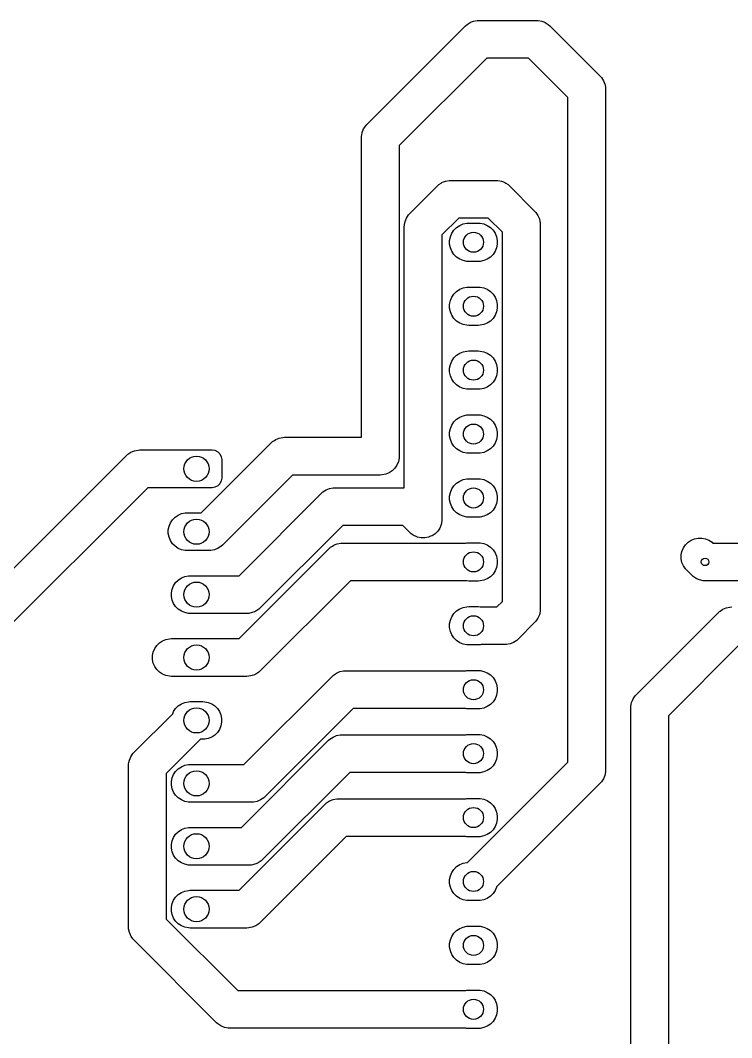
# Model space of a CAD drawing. Header units: inches. Extents: x 2.65 to 7, y -5.19 to -1.64.
# Drawn here: x 3.76 to 4.872, y -3.607 to -2.015 of the extents above; entities that cross this region are included whole.
import ezdxf

# ---------------------------------------------------------------- set-up
doc = ezdxf.new("R2010")
doc.units = ezdxf.units.IN
doc.header["$MEASUREMENT"] = 0
doc.layers.add('B.Cu', color=153, linetype='CONTINUOUS', true_color=0x4d7fc4)

msp = doc.modelspace()

# ---------------------------------------------------------------- linework, layer by layer
at = {"layer": 'B.Cu', "linetype": 'CONTINUOUS'}
for p, q in [((4.4584, -2.0217), (4.46, -2.0206)), ((4.46, -2.0206), (4.4632, -2.0185)), ((4.4632, -2.0185), (4.4654, -2.0175)), ((4.4654, -2.0175), (4.4685, -2.0162)), ((4.4685, -2.0162), (4.4742, -2.0151)), ((4.4742, -2.0151), (4.4771, -2.015)), ((4.4771, -2.015), (4.5668, -2.015)), ((4.5668, -2.015), (4.5697, -2.0151)), ((4.5697, -2.0151), (4.5754, -2.0162)), ((4.5754, -2.0162), (4.5785, -2.0175)), ((4.5785, -2.0175), (4.5807, -2.0185)), ((4.5807, -2.0185), (4.5839, -2.0206)), ((4.5839, -2.0206), (4.5855, -2.0217)), ((4.302, -2.1779), (4.4562, -2.0236)), ((4.4562, -2.0236), (4.4584, -2.0217)), ((4.5855, -2.0217), (4.5877, -2.0236)), ((4.5877, -2.0236), (4.6665, -2.1025)), ((4.4893, -2.074), (4.3524, -2.211)), ((4.5546, -2.074), (4.4893, -2.074)), ((4.6161, -2.1356), (4.5546, -2.074)), ((4.6665, -2.1025), (4.6685, -2.1046)), ((4.6685, -2.1046), (4.6717, -2.1094)), ((4.6717, -2.1094), (4.6717, -2.1094)), ((4.6717, -2.1094), (4.6739, -2.1148)), ((4.6739, -2.1148), (4.6742, -2.116)), ((4.6742, -2.116), (4.6751, -2.1205)), ((4.6751, -2.1205), (4.6752, -2.1234)), ((4.6752, -2.1234), (4.6752, -3.1878)), ((4.6161, -3.1755), (4.6161, -2.1356)), ((4.2968, -2.1848), (4.3, -2.18)), ((4.3, -2.18), (4.302, -2.1779)), ((4.2933, -2.1988), (4.2934, -2.1959)), ((4.2934, -2.1959), (4.2937, -2.1947)), ((4.2937, -2.1947), (4.2946, -2.1902)), ((4.2946, -2.1902), (4.2968, -2.1848)), ((4.2968, -2.1848), (4.2968, -2.1848)), ((4.2933, -2.6673), (4.2933, -2.1988)), ((4.3524, -2.211), (4.3524, -2.6969)), ((4.3689, -2.3173), (4.4123, -2.2739)), ((4.4123, -2.2739), (4.4145, -2.272)), ((4.4145, -2.272), (4.4181, -2.2695)), ((4.4181, -2.2695), (4.4193, -2.2688)), ((4.4193, -2.2688), (4.4215, -2.2678)), ((4.4215, -2.2678), (4.4246, -2.2665)), ((4.4246, -2.2665), (4.4303, -2.2654)), ((4.4303, -2.2654), (4.4332, -2.2653)), ((4.4332, -2.2653), (4.5038, -2.2653)), ((4.5038, -2.2653), (4.5067, -2.2654)), ((4.5067, -2.2654), (4.5124, -2.2665)), ((4.5124, -2.2665), (4.5155, -2.2678)), ((4.5155, -2.2678), (4.5177, -2.2688)), ((4.5177, -2.2688), (4.5189, -2.2695)), ((4.5189, -2.2695), (4.5226, -2.272)), ((4.5226, -2.272), (4.5247, -2.2739)), ((4.5247, -2.2739), (4.5642, -2.3134)), ((4.3637, -2.3243), (4.3669, -2.3195)), ((4.3669, -2.3195), (4.3689, -2.3173)), ((4.5642, -2.3134), (4.5661, -2.3156)), ((4.5661, -2.3156), (4.5693, -2.3204)), ((4.5693, -2.3204), (4.5693, -2.3204)), ((4.5693, -2.3204), (4.5716, -2.3257)), ((4.3602, -2.3382), (4.3604, -2.3353)), ((4.3602, -2.7461), (4.3602, -2.3382)), ((4.3604, -2.3353), (4.3606, -2.3343)), ((4.3606, -2.3343), (4.3615, -2.3297)), ((4.3615, -2.3297), (4.3637, -2.3243)), ((4.3637, -2.3243), (4.3637, -2.3243)), ((4.4454, -2.3243), (4.4193, -2.3505)), ((4.4379, -2.3432), (4.4421, -2.339)), ((4.4421, -2.339), (4.447, -2.3357)), ((4.4916, -2.3243), (4.4454, -2.3243)), ((4.447, -2.3357), (4.4524, -2.3335)), ((4.4524, -2.3335), (4.4582, -2.3323)), ((4.4582, -2.3323), (4.4611, -2.3322)), ((4.4611, -2.3322), (4.4759, -2.3322)), ((4.4759, -2.3322), (4.4788, -2.3323)), ((4.4788, -2.3323), (4.4846, -2.3335)), ((4.4846, -2.3335), (4.49, -2.3357)), ((4.49, -2.3357), (4.4949, -2.339)), ((4.5138, -2.3465), (4.4916, -2.3243)), ((4.4949, -2.339), (4.4991, -2.3432)), ((4.5716, -2.3257), (4.5723, -2.3297)), ((4.5723, -2.3297), (4.5727, -2.3314)), ((4.5727, -2.3314), (4.5728, -2.3343)), ((4.5728, -2.3343), (4.5728, -2.9362)), ((4.4193, -2.3505), (4.4193, -2.7953)), ((4.4312, -2.3593), (4.4324, -2.3535)), ((4.4324, -2.3535), (4.4346, -2.3481)), ((4.4346, -2.3481), (4.4379, -2.3432)), ((4.4991, -2.3432), (4.5024, -2.3481)), ((4.5024, -2.3481), (4.5046, -2.3535)), ((4.5046, -2.3535), (4.5058, -2.3593)), ((4.5138, -2.924), (4.5138, -2.3465)), ((4.4312, -2.3651), (4.4312, -2.3593)), ((4.4324, -2.3709), (4.4312, -2.3651)), ((4.4346, -2.3763), (4.4324, -2.3709)), ((4.5046, -2.3709), (4.5024, -2.3763)), ((4.5058, -2.3651), (4.5046, -2.3709)), ((4.5058, -2.3593), (4.5058, -2.3651)), ((4.4379, -2.3812), (4.4346, -2.3763)), ((4.4421, -2.3854), (4.4379, -2.3812)), ((4.447, -2.3887), (4.4421, -2.3854)), ((4.4949, -2.3854), (4.49, -2.3887)), ((4.4991, -2.3812), (4.4949, -2.3854)), ((4.5024, -2.3763), (4.4991, -2.3812)), ((4.4524, -2.3909), (4.447, -2.3887)), ((4.4582, -2.3921), (4.4524, -2.3909)), ((4.4611, -2.3922), (4.4582, -2.3921)), ((4.4759, -2.3922), (4.4611, -2.3922)), ((4.4788, -2.3921), (4.4759, -2.3922)), ((4.4846, -2.3909), (4.4788, -2.3921)), ((4.49, -2.3887), (4.4846, -2.3909)), ((4.447, -2.4357), (4.4524, -2.4335)), ((4.4524, -2.4335), (4.4582, -2.4323)), ((4.4582, -2.4323), (4.4611, -2.4322)), ((4.4611, -2.4322), (4.4759, -2.4322)), ((4.4759, -2.4322), (4.4788, -2.4323)), ((4.4788, -2.4323), (4.4846, -2.4335)), ((4.4846, -2.4335), (4.49, -2.4357)), ((4.4324, -2.4535), (4.4346, -2.4481)), ((4.4346, -2.4481), (4.4379, -2.4432)), ((4.4379, -2.4432), (4.4421, -2.439)), ((4.4421, -2.439), (4.447, -2.4357)), ((4.49, -2.4357), (4.4949, -2.439)), ((4.4949, -2.439), (4.4991, -2.4432)), ((4.4991, -2.4432), (4.5024, -2.4481)), ((4.5024, -2.4481), (4.5046, -2.4535)), ((4.4312, -2.4593), (4.4324, -2.4535)), ((4.4312, -2.4651), (4.4312, -2.4593)), ((4.4324, -2.4709), (4.4312, -2.4651)), ((4.5046, -2.4535), (4.5058, -2.4593)), ((4.5058, -2.4651), (4.5046, -2.4709)), ((4.5058, -2.4593), (4.5058, -2.4651)), ((4.4346, -2.4763), (4.4324, -2.4709)), ((4.4379, -2.4812), (4.4346, -2.4763)), ((4.4421, -2.4854), (4.4379, -2.4812)), ((4.4991, -2.4812), (4.4949, -2.4854)), ((4.5024, -2.4763), (4.4991, -2.4812)), ((4.5046, -2.4709), (4.5024, -2.4763)), ((4.447, -2.4887), (4.4421, -2.4854)), ((4.4524, -2.4909), (4.447, -2.4887)), ((4.4582, -2.4921), (4.4524, -2.4909)), ((4.4611, -2.4922), (4.4582, -2.4921)), ((4.4759, -2.4922), (4.4611, -2.4922)), ((4.4788, -2.4921), (4.4759, -2.4922)), ((4.4846, -2.4909), (4.4788, -2.4921)), ((4.49, -2.4887), (4.4846, -2.4909)), ((4.4949, -2.4854), (4.49, -2.4887)), ((4.4346, -2.5481), (4.4379, -2.5432)), ((4.4379, -2.5432), (4.4421, -2.539)), ((4.4421, -2.539), (4.447, -2.5357)), ((4.447, -2.5357), (4.4524, -2.5335)), ((4.4524, -2.5335), (4.4582, -2.5323)), ((4.4582, -2.5323), (4.4611, -2.5322)), ((4.4611, -2.5322), (4.4759, -2.5322)), ((4.4759, -2.5322), (4.4788, -2.5323)), ((4.4788, -2.5323), (4.4846, -2.5335)), ((4.4846, -2.5335), (4.49, -2.5357)), ((4.49, -2.5357), (4.4949, -2.539)), ((4.4949, -2.539), (4.4991, -2.5432)), ((4.4991, -2.5432), (4.5024, -2.5481)), ((4.4312, -2.5593), (4.4324, -2.5535)), ((4.4312, -2.5651), (4.4312, -2.5593)), ((4.4324, -2.5535), (4.4346, -2.5481)), ((4.5024, -2.5481), (4.5046, -2.5535)), ((4.5046, -2.5535), (4.5058, -2.5593)), ((4.5058, -2.5593), (4.5058, -2.5651)), ((4.4324, -2.5709), (4.4312, -2.5651)), ((4.4346, -2.5763), (4.4324, -2.5709)), ((4.4379, -2.5812), (4.4346, -2.5763)), ((4.5024, -2.5763), (4.4991, -2.5812)), ((4.5046, -2.5709), (4.5024, -2.5763)), ((4.5058, -2.5651), (4.5046, -2.5709)), ((4.4421, -2.5854), (4.4379, -2.5812)), ((4.447, -2.5887), (4.4421, -2.5854)), ((4.4524, -2.5909), (4.447, -2.5887)), ((4.4582, -2.5921), (4.4524, -2.5909)), ((4.4611, -2.5922), (4.4582, -2.5921)), ((4.4759, -2.5922), (4.4611, -2.5922)), ((4.4788, -2.5921), (4.4759, -2.5922)), ((4.4846, -2.5909), (4.4788, -2.5921)), ((4.49, -2.5887), (4.4846, -2.5909)), ((4.4949, -2.5854), (4.49, -2.5887)), ((4.4991, -2.5812), (4.4949, -2.5854)), ((4.4379, -2.6432), (4.4421, -2.639)), ((4.4421, -2.639), (4.447, -2.6357)), ((4.447, -2.6357), (4.4524, -2.6335)), ((4.4524, -2.6335), (4.4582, -2.6323)), ((4.4582, -2.6323), (4.4611, -2.6322)), ((4.4611, -2.6322), (4.4759, -2.6322)), ((4.4759, -2.6322), (4.4788, -2.6323)), ((4.4788, -2.6323), (4.4846, -2.6335)), ((4.4846, -2.6335), (4.49, -2.6357)), ((4.49, -2.6357), (4.4949, -2.639)), ((4.4949, -2.639), (4.4991, -2.6432)), ((4.4312, -2.6593), (4.4324, -2.6535)), ((4.4324, -2.6535), (4.4346, -2.6481)), ((4.4346, -2.6481), (4.4379, -2.6432)), ((4.4991, -2.6432), (4.5024, -2.6481)), ((4.5024, -2.6481), (4.5046, -2.6535)), ((4.5046, -2.6535), (4.5058, -2.6593)), ((4.1545, -2.674), (4.1572, -2.6722)), ((4.1572, -2.6722), (4.1593, -2.6708)), ((4.1593, -2.6708), (4.162, -2.6697)), ((4.162, -2.6697), (4.1647, -2.6686)), ((4.1647, -2.6686), (4.1703, -2.6675)), ((4.1703, -2.6675), (4.1732, -2.6673)), ((4.1732, -2.6673), (4.2933, -2.6673)), ((4.4312, -2.6651), (4.4312, -2.6593)), ((4.4324, -2.6709), (4.4312, -2.6651)), ((4.4346, -2.6763), (4.4324, -2.6709)), ((4.5046, -2.6709), (4.5024, -2.6763)), ((4.5058, -2.6651), (4.5046, -2.6709)), ((4.5058, -2.6593), (4.5058, -2.6651)), ((3.9329, -2.6905), (3.9351, -2.6896)), ((3.9351, -2.6896), (3.9383, -2.6883)), ((3.9383, -2.6883), (3.944, -2.6872)), ((3.944, -2.6872), (3.9469, -2.687)), ((3.9469, -2.687), (4.0354, -2.687)), ((4.0354, -2.687), (4.06, -2.687)), ((4.0429, -2.7854), (4.1523, -2.676)), ((4.06, -2.687), (4.0643, -2.6876)), ((4.0643, -2.6876), (4.0686, -2.6898)), ((4.1523, -2.676), (4.1545, -2.674)), ((4.4379, -2.6812), (4.4346, -2.6763)), ((4.4421, -2.6854), (4.4379, -2.6812)), ((4.447, -2.6887), (4.4421, -2.6854)), ((4.4524, -2.6909), (4.447, -2.6887)), ((4.49, -2.6887), (4.4846, -2.6909)), ((4.4949, -2.6854), (4.49, -2.6887)), ((4.4991, -2.6812), (4.4949, -2.6854)), ((4.5024, -2.6763), (4.4991, -2.6812)), ((3.4425, -3.1791), (3.926, -2.6957)), ((3.926, -2.6957), (3.9281, -2.6937)), ((3.9281, -2.6937), (3.931, -2.6918)), ((3.931, -2.6918), (3.9329, -2.6905)), ((4.0686, -2.6898), (4.0721, -2.6932)), ((4.0721, -2.6932), (4.0742, -2.6976)), ((4.0742, -2.6976), (4.0748, -2.7018)), ((4.0748, -2.7018), (4.0748, -2.7313)), ((4.3511, -2.7054), (4.3489, -2.7108)), ((4.3522, -2.6997), (4.3511, -2.7054)), ((4.3524, -2.6969), (4.3522, -2.6997)), ((4.4582, -2.6921), (4.4524, -2.6909)), ((4.4611, -2.6922), (4.4582, -2.6921)), ((4.4759, -2.6922), (4.4611, -2.6922)), ((4.4788, -2.6921), (4.4759, -2.6922)), ((4.4846, -2.6909), (4.4788, -2.6921)), ((4.3416, -2.7197), (4.3368, -2.7229)), ((4.3457, -2.7156), (4.3416, -2.7197)), ((4.3489, -2.7108), (4.3457, -2.7156)), ((4.0742, -2.7355), (4.0721, -2.7399)), ((4.0748, -2.7313), (4.0742, -2.7355)), ((4.1855, -2.7264), (4.076, -2.8358)), ((4.3228, -2.7264), (4.1855, -2.7264)), ((4.3257, -2.7262), (4.3228, -2.7264)), ((4.3314, -2.7251), (4.3257, -2.7262)), ((4.3368, -2.7229), (4.3314, -2.7251)), ((4.4421, -2.739), (4.447, -2.7357)), ((4.447, -2.7357), (4.4524, -2.7335)), ((4.4524, -2.7335), (4.4582, -2.7323)), ((4.4582, -2.7323), (4.4611, -2.7322)), ((4.4611, -2.7322), (4.4759, -2.7322)), ((4.4759, -2.7322), (4.4788, -2.7323)), ((4.4788, -2.7323), (4.4846, -2.7335)), ((4.4846, -2.7335), (4.49, -2.7357)), ((4.49, -2.7357), (4.4949, -2.739)), ((3.9591, -2.7461), (3.4946, -3.2105)), ((4.0108, -2.7461), (3.9591, -2.7461)), ((4.06, -2.7461), (4.0108, -2.7461)), ((4.0643, -2.7454), (4.06, -2.7461)), ((4.0686, -2.7433), (4.0643, -2.7454)), ((4.0721, -2.7399), (4.0686, -2.7433)), ((4.2311, -2.7547), (4.2332, -2.7528)), ((4.2332, -2.7528), (4.2356, -2.7512)), ((4.2356, -2.7512), (4.238, -2.7495)), ((4.238, -2.7495), (4.2434, -2.7473)), ((4.2434, -2.7473), (4.2491, -2.7462)), ((4.2491, -2.7462), (4.252, -2.7461)), ((4.252, -2.7461), (4.3602, -2.7461)), ((4.4324, -2.7535), (4.4346, -2.7481)), ((4.4346, -2.7481), (4.4379, -2.7432)), ((4.4379, -2.7432), (4.4421, -2.739)), ((4.4949, -2.739), (4.4991, -2.7432)), ((4.4991, -2.7432), (4.5024, -2.7481)), ((4.5024, -2.7481), (4.5046, -2.7535)), ((4.1019, -2.8839), (4.2311, -2.7547)), ((4.4312, -2.7593), (4.4324, -2.7535)), ((4.4312, -2.7651), (4.4312, -2.7593)), ((4.4324, -2.7709), (4.4312, -2.7651)), ((4.5046, -2.7535), (4.5058, -2.7593)), ((4.5058, -2.7651), (4.5046, -2.7709)), ((4.5058, -2.7593), (4.5058, -2.7651)), ((4.4346, -2.7763), (4.4324, -2.7709)), ((4.4379, -2.7812), (4.4346, -2.7763)), ((4.4421, -2.7854), (4.4379, -2.7812)), ((4.4991, -2.7812), (4.4949, -2.7854)), ((4.5024, -2.7763), (4.4991, -2.7812)), ((4.5046, -2.7709), (4.5024, -2.7763)), ((3.9925, -2.8064), (3.9947, -2.801)), ((3.9947, -2.801), (3.9979, -2.7962)), ((3.9979, -2.7962), (4.002, -2.7921)), ((4.002, -2.7921), (4.0068, -2.7889)), ((4.0068, -2.7889), (4.0121, -2.7867)), ((4.0121, -2.7867), (4.0178, -2.7856)), ((4.0178, -2.7856), (4.0207, -2.7854)), ((4.0207, -2.7854), (4.0354, -2.7854)), ((4.0354, -2.7854), (4.0429, -2.7854)), ((4.4191, -2.7982), (4.418, -2.8038)), ((4.4193, -2.7953), (4.4191, -2.7982)), ((4.447, -2.7887), (4.4421, -2.7854)), ((4.4524, -2.7909), (4.447, -2.7887)), ((4.4582, -2.7921), (4.4524, -2.7909)), ((4.4611, -2.7922), (4.4582, -2.7921)), ((4.4759, -2.7922), (4.4611, -2.7922)), ((4.4788, -2.7921), (4.4759, -2.7922)), ((4.4846, -2.7909), (4.4788, -2.7921)), ((4.49, -2.7887), (4.4846, -2.7909)), ((4.4949, -2.7854), (4.49, -2.7887)), ((3.9913, -2.8121), (3.9925, -2.8064)), ((3.9913, -2.8179), (3.9913, -2.8121)), ((4.2642, -2.8051), (4.1351, -2.9343)), ((4.3578, -2.8051), (4.2642, -2.8051)), ((4.3689, -2.8162), (4.3578, -2.8051)), ((4.371, -2.8181), (4.3689, -2.8162)), ((4.4126, -2.814), (4.4085, -2.8181)), ((4.4158, -2.8092), (4.4126, -2.814)), ((4.4175, -2.8051), (4.4158, -2.8092)), ((4.418, -2.8038), (4.4175, -2.8051)), ((3.9925, -2.8235), (3.9913, -2.8179)), ((3.9947, -2.8289), (3.9925, -2.8235)), ((3.9979, -2.8337), (3.9947, -2.8289)), ((4.2552, -2.8339), (4.2609, -2.8328)), ((4.2609, -2.8328), (4.2638, -2.8327)), ((4.2638, -2.8327), (4.4565, -2.8327)), ((4.3758, -2.8213), (4.371, -2.8181)), ((4.3781, -2.8222), (4.3758, -2.8213)), ((4.3812, -2.8235), (4.3781, -2.8222)), ((4.3869, -2.8247), (4.3812, -2.8235)), ((4.3927, -2.8247), (4.3869, -2.8247)), ((4.3983, -2.8235), (4.3927, -2.8247)), ((4.4015, -2.8222), (4.3983, -2.8235)), ((4.4037, -2.8213), (4.4015, -2.8222)), ((4.4085, -2.8181), (4.4037, -2.8213)), ((4.4565, -2.8327), (4.4582, -2.8323)), ((4.4582, -2.8323), (4.4611, -2.8322)), ((4.4611, -2.8322), (4.4759, -2.8322)), ((4.4759, -2.8322), (4.4788, -2.8323)), ((4.4788, -2.8323), (4.4846, -2.8335)), ((4.8, -2.8356), (4.8041, -2.8315)), ((4.8041, -2.8315), (4.8089, -2.8283)), ((4.8089, -2.8283), (4.8143, -2.8261)), ((4.8143, -2.8261), (4.8199, -2.8249)), ((4.8199, -2.8249), (4.8257, -2.8249)), ((4.8257, -2.8249), (4.8314, -2.8261)), ((4.8314, -2.8261), (4.8368, -2.8283)), ((4.8368, -2.8283), (4.8416, -2.8315)), ((4.8416, -2.8315), (4.8429, -2.8327)), ((4.8429, -2.8327), (5.4565, -2.8327)), ((4.002, -2.8378), (3.9979, -2.8337)), ((4.0068, -2.841), (4.002, -2.8378)), ((4.0121, -2.8432), (4.0068, -2.841)), ((4.0178, -2.8443), (4.0121, -2.8432)), ((4.0207, -2.8445), (4.0178, -2.8443)), ((4.0256, -2.8445), (4.0207, -2.8445)), ((4.0354, -2.8445), (4.0256, -2.8445)), ((4.0551, -2.8445), (4.0354, -2.8445)), ((4.058, -2.8443), (4.0551, -2.8445)), ((4.0637, -2.8432), (4.058, -2.8443)), ((4.0683, -2.8413), (4.0637, -2.8432)), ((4.069, -2.841), (4.0683, -2.8413)), ((4.0739, -2.8378), (4.069, -2.841)), ((4.076, -2.8358), (4.0739, -2.8378)), ((4.1019, -2.9823), (4.2429, -2.8413)), ((4.2429, -2.8413), (4.245, -2.8394)), ((4.245, -2.8394), (4.2479, -2.8375)), ((4.2479, -2.8375), (4.2499, -2.8362)), ((4.2499, -2.8362), (4.2521, -2.8352)), ((4.2521, -2.8352), (4.2552, -2.8339)), ((4.4846, -2.8335), (4.49, -2.8357)), ((4.49, -2.8357), (4.4949, -2.839)), ((4.4949, -2.839), (4.4991, -2.8432)), ((4.4991, -2.8432), (4.5024, -2.8481)), ((4.5024, -2.8481), (4.5046, -2.8535)), ((4.7934, -2.8514), (4.7946, -2.8458)), ((4.7946, -2.8458), (4.7968, -2.8404)), ((4.7968, -2.8404), (4.8, -2.8356)), ((4.5046, -2.8535), (4.5058, -2.8593)), ((4.5058, -2.8593), (4.5058, -2.8651)), ((4.7934, -2.8572), (4.7934, -2.8514)), ((4.7946, -2.8629), (4.7934, -2.8572)), ((4.7968, -2.8682), (4.7946, -2.8629)), ((4.5024, -2.8763), (4.4991, -2.8812)), ((4.5046, -2.8709), (4.5024, -2.8763)), ((4.5058, -2.8651), (4.5046, -2.8709)), ((4.8, -2.8731), (4.7968, -2.8682)), ((4.802, -2.8752), (4.8, -2.8731)), ((4.8098, -2.8831), (4.802, -2.8752)), ((3.9995, -2.8995), (4.0028, -2.8947)), ((4.0028, -2.8947), (4.0069, -2.8906)), ((4.0069, -2.8906), (4.0117, -2.8873)), ((4.0117, -2.8873), (4.017, -2.8851)), ((4.017, -2.8851), (4.0227, -2.884)), ((4.0227, -2.884), (4.0256, -2.8839)), ((4.0256, -2.8839), (4.0453, -2.8839)), ((4.0453, -2.8839), (4.1019, -2.8839)), ((4.276, -2.8917), (4.1351, -3.0327)), ((4.4565, -2.8917), (4.276, -2.8917)), ((4.4582, -2.8921), (4.4565, -2.8917)), ((4.4611, -2.8922), (4.4582, -2.8921)), ((4.4759, -2.8922), (4.4611, -2.8922)), ((4.4788, -2.8921), (4.4759, -2.8922)), ((4.4846, -2.8909), (4.4788, -2.8921)), ((4.49, -2.8887), (4.4846, -2.8909)), ((4.4949, -2.8854), (4.49, -2.8887)), ((4.4991, -2.8812), (4.4949, -2.8854)), ((4.812, -2.885), (4.8098, -2.8831)), ((4.8168, -2.8882), (4.812, -2.885)), ((4.8178, -2.8887), (4.8168, -2.8882)), ((4.8221, -2.8905), (4.8178, -2.8887)), ((4.8278, -2.8916), (4.8221, -2.8905)), ((4.8307, -2.8917), (4.8278, -2.8916)), ((5.4565, -2.8917), (4.8307, -2.8917)), ((3.9962, -2.9105), (3.9973, -2.9048)), ((3.9962, -2.9163), (3.9962, -2.9105)), ((3.9973, -2.9048), (3.9995, -2.8995)), ((3.9973, -2.922), (3.9962, -2.9163)), ((3.9995, -2.9273), (3.9973, -2.922)), ((4.0028, -2.9321), (3.9995, -2.9273)), ((4.5051, -2.9327), (4.5138, -2.924)), ((4.0069, -2.9362), (4.0028, -2.9321)), ((4.0117, -2.9394), (4.0069, -2.9362)), ((4.017, -2.9416), (4.0117, -2.9394)), ((4.0227, -2.9428), (4.017, -2.9416)), ((4.0256, -2.9429), (4.0227, -2.9428)), ((4.0354, -2.9429), (4.0256, -2.9429)), ((4.1142, -2.9429), (4.0354, -2.9429)), ((4.1171, -2.9428), (4.1142, -2.9429)), ((4.1227, -2.9416), (4.1171, -2.9428)), ((4.1259, -2.9403), (4.1227, -2.9416)), ((4.1281, -2.9394), (4.1259, -2.9403)), ((4.1329, -2.9362), (4.1281, -2.9394)), ((4.1351, -2.9343), (4.1329, -2.9362)), ((4.4346, -2.9481), (4.4379, -2.9432)), ((4.4379, -2.9432), (4.4421, -2.939)), ((4.4421, -2.939), (4.447, -2.9357)), ((4.447, -2.9357), (4.4524, -2.9335)), ((4.4524, -2.9335), (4.4582, -2.9323)), ((4.4582, -2.9323), (4.4611, -2.9322)), ((4.4611, -2.9322), (4.4759, -2.9322)), ((4.4759, -2.9322), (4.4788, -2.9323)), ((4.4788, -2.9323), (4.4805, -2.9327)), ((4.4805, -2.9327), (4.5051, -2.9327)), ((4.5727, -2.9391), (4.5716, -2.9448)), ((4.5728, -2.9362), (4.5727, -2.9391)), ((4.7232, -3.0697), (4.8516, -2.9413)), ((4.8516, -2.9413), (4.8537, -2.9394)), ((4.8537, -2.9394), (4.8541, -2.9391)), ((4.8541, -2.9391), (4.8585, -2.9362)), ((4.8585, -2.9362), (4.8639, -2.9339)), ((4.8639, -2.9339), (4.8695, -2.9328)), ((4.8695, -2.9328), (4.8724, -2.9327)), ((4.4312, -2.9593), (4.4324, -2.9535)), ((4.4312, -2.9651), (4.4312, -2.9593)), ((4.4324, -2.9535), (4.4346, -2.9481)), ((4.5642, -2.9571), (4.5382, -2.9831)), ((4.5661, -2.955), (4.5642, -2.9571)), ((4.5682, -2.9518), (4.5661, -2.955)), ((4.5693, -2.9501), (4.5682, -2.9518)), ((4.5707, -2.947), (4.5693, -2.9501)), ((4.5716, -2.9448), (4.5707, -2.947)), ((4.4324, -2.9709), (4.4312, -2.9651)), ((4.4346, -2.9763), (4.4324, -2.9709)), ((3.9732, -2.9931), (3.9773, -2.989)), ((3.9773, -2.989), (3.9821, -2.9858)), ((3.9821, -2.9858), (3.9875, -2.9836)), ((3.9875, -2.9836), (3.9932, -2.9824)), ((3.9932, -2.9824), (3.9961, -2.9823)), ((3.9961, -2.9823), (4.0354, -2.9823)), ((4.0354, -2.9823), (4.0453, -2.9823)), ((4.0453, -2.9823), (4.1019, -2.9823)), ((4.4379, -2.9812), (4.4346, -2.9763)), ((4.4421, -2.9854), (4.4379, -2.9812)), ((4.447, -2.9887), (4.4421, -2.9854)), ((4.4524, -2.9909), (4.447, -2.9887)), ((4.4582, -2.9921), (4.4524, -2.9909)), ((4.4611, -2.9922), (4.4582, -2.9921)), ((4.4788, -2.9921), (4.4759, -2.9922)), ((4.4805, -2.9917), (4.4788, -2.9921)), ((4.5173, -2.9917), (4.4805, -2.9917)), ((4.5202, -2.9916), (4.5173, -2.9917)), ((4.5259, -2.9905), (4.5202, -2.9916)), ((4.5302, -2.9887), (4.5259, -2.9905)), ((4.5312, -2.9882), (4.5302, -2.9887)), ((4.5361, -2.985), (4.5312, -2.9882)), ((4.5382, -2.9831), (4.5361, -2.985)), ((4.8847, -2.9917), (4.7736, -3.1028)), ((3.9667, -3.0089), (3.9678, -3.0032)), ((3.9678, -3.0032), (3.97, -2.9979)), ((3.97, -2.9979), (3.9732, -2.9931)), ((4.4759, -2.9922), (4.4611, -2.9922)), ((3.9667, -3.0147), (3.9667, -3.0089)), ((3.9678, -3.0204), (3.9667, -3.0147)), ((3.97, -3.0257), (3.9678, -3.0204)), ((3.9732, -3.0305), (3.97, -3.0257)), ((3.9773, -3.0346), (3.9732, -3.0305)), ((3.9821, -3.0379), (3.9773, -3.0346)), ((3.9875, -3.0401), (3.9821, -3.0379)), ((4.1259, -3.0388), (4.1227, -3.0401)), ((4.1281, -3.0379), (4.1259, -3.0388)), ((4.1329, -3.0346), (4.1281, -3.0379)), ((4.1351, -3.0327), (4.1329, -3.0346)), ((4.2473, -3.0413), (4.2494, -3.0394)), ((4.2494, -3.0394), (4.2526, -3.0373)), ((4.2526, -3.0373), (4.2543, -3.0362)), ((4.2543, -3.0362), (4.2596, -3.0339)), ((4.2596, -3.0339), (4.2653, -3.0328)), ((4.2653, -3.0328), (4.2682, -3.0327)), ((4.2682, -3.0327), (4.4565, -3.0327)), ((4.4565, -3.0327), (4.4582, -3.0323)), ((4.4582, -3.0323), (4.4611, -3.0322)), ((4.4611, -3.0322), (4.4759, -3.0322)), ((4.4759, -3.0322), (4.4788, -3.0323)), ((4.4788, -3.0323), (4.4846, -3.0335)), ((4.4846, -3.0335), (4.49, -3.0357)), ((4.49, -3.0357), (4.4949, -3.039)), ((4.4949, -3.039), (4.4991, -3.0432)), ((3.9932, -3.0412), (3.9875, -3.0401)), ((3.9961, -3.0413), (3.9932, -3.0412)), ((4.0256, -3.0413), (3.9961, -3.0413)), ((4.0354, -3.0413), (4.0256, -3.0413)), ((4.1142, -3.0413), (4.0354, -3.0413)), ((4.1095, -3.1791), (4.2473, -3.0413)), ((4.1171, -3.0412), (4.1142, -3.0413)), ((4.1227, -3.0401), (4.1171, -3.0412)), ((4.4991, -3.0432), (4.5024, -3.0481)), ((4.5024, -3.0481), (4.5046, -3.0535)), ((4.5046, -3.0535), (4.5058, -3.0593)), ((4.5046, -3.0709), (4.5024, -3.0763)), ((4.5058, -3.0651), (4.5046, -3.0709)), ((4.5058, -3.0593), (4.5058, -3.0651)), ((4.7213, -3.0718), (4.7232, -3.0697)), ((4.0028, -3.0915), (4.0069, -3.0874)), ((4.0069, -3.0874), (4.0117, -3.0842)), ((4.0117, -3.0842), (4.017, -3.082)), ((4.017, -3.082), (4.0227, -3.0809)), ((4.0227, -3.0809), (4.0256, -3.0807)), ((4.0256, -3.0807), (4.0453, -3.0807)), ((4.0453, -3.0807), (4.0482, -3.0809)), ((4.0482, -3.0809), (4.0538, -3.082)), ((4.0538, -3.082), (4.0592, -3.0842)), ((4.0592, -3.0842), (4.064, -3.0874)), ((4.064, -3.0874), (4.0681, -3.0915)), ((4.4949, -3.0854), (4.49, -3.0887)), ((4.4991, -3.0812), (4.4949, -3.0854)), ((4.5024, -3.0763), (4.4991, -3.0812)), ((4.7147, -3.0877), (4.7152, -3.0854)), ((4.7152, -3.0854), (4.7158, -3.082)), ((4.7158, -3.082), (4.7171, -3.0788)), ((4.7171, -3.0788), (4.7181, -3.0766)), ((4.7181, -3.0766), (4.7213, -3.0718)), ((3.9378, -3.1601), (3.9982, -3.0997)), ((3.9982, -3.0997), (3.9995, -3.0963)), ((3.9995, -3.0963), (4.0028, -3.0915)), ((4.0681, -3.0915), (4.0713, -3.0963)), ((4.0713, -3.0963), (4.0735, -3.1017)), ((4.0735, -3.1017), (4.0747, -3.1073)), ((4.2804, -3.0917), (4.1426, -3.2295)), ((4.4565, -3.0917), (4.2804, -3.0917)), ((4.4582, -3.0921), (4.4565, -3.0917)), ((4.4611, -3.0922), (4.4582, -3.0921)), ((4.4759, -3.0922), (4.4611, -3.0922)), ((4.4788, -3.0921), (4.4759, -3.0922)), ((4.4846, -3.0909), (4.4788, -3.0921)), ((4.49, -3.0887), (4.4846, -3.0909)), ((4.7146, -3.0906), (4.7147, -3.0877)), ((4.7146, -3.6689), (4.7146, -3.0906)), ((4.7736, -3.1028), (4.7736, -3.6811)), ((4.0735, -3.1188), (4.0713, -3.1242)), ((4.0747, -3.1131), (4.0735, -3.1188)), ((4.0747, -3.1073), (4.0747, -3.1131)), ((4.064, -3.1331), (4.0592, -3.1363)), ((4.0681, -3.129), (4.064, -3.1331)), ((4.0713, -3.1242), (4.0681, -3.129)), ((4.2489, -3.1362), (4.2511, -3.1352)), ((4.2511, -3.1352), (4.2543, -3.1339)), ((4.2543, -3.1339), (4.2599, -3.1328)), ((4.2599, -3.1328), (4.2628, -3.1327)), ((4.2628, -3.1327), (4.4565, -3.1327)), ((4.4565, -3.1327), (4.4582, -3.1323)), ((4.4582, -3.1323), (4.4611, -3.1322)), ((4.4611, -3.1322), (4.4759, -3.1322)), ((4.4759, -3.1322), (4.4788, -3.1323)), ((4.4788, -3.1323), (4.4846, -3.1335)), ((4.4846, -3.1335), (4.49, -3.1357)), ((4.0416, -3.1398), (3.9882, -3.1932)), ((4.0453, -3.1398), (4.0416, -3.1398)), ((4.0482, -3.1396), (4.0453, -3.1398)), ((4.0538, -3.1385), (4.0482, -3.1396)), ((4.0592, -3.1363), (4.0538, -3.1385)), ((4.1057, -3.2776), (4.2419, -3.1413)), ((4.2419, -3.1413), (4.2441, -3.1394)), ((4.2441, -3.1394), (4.2489, -3.1362)), ((4.49, -3.1357), (4.4949, -3.139)), ((4.4949, -3.139), (4.4991, -3.1432)), ((4.4991, -3.1432), (4.5024, -3.1481)), ((4.5024, -3.1481), (4.5046, -3.1535)), ((3.9304, -3.1724), (3.9326, -3.167)), ((3.9326, -3.167), (3.9358, -3.1622)), ((3.9326, -3.167), (3.9326, -3.167)), ((3.9358, -3.1622), (3.9378, -3.1601)), ((4.5046, -3.1535), (4.5058, -3.1593)), ((4.5058, -3.1651), (4.5046, -3.1709)), ((4.5058, -3.1593), (4.5058, -3.1651)), ((3.9291, -3.1809), (3.9293, -3.178)), ((3.9291, -3.4332), (3.9291, -3.1809)), ((3.9293, -3.178), (3.9297, -3.1761)), ((3.9297, -3.1761), (3.9304, -3.1724)), ((4.0069, -3.1858), (4.0117, -3.1826)), ((4.0117, -3.1826), (4.017, -3.1804)), ((4.017, -3.1804), (4.0227, -3.1793)), ((4.0227, -3.1793), (4.0256, -3.1791)), ((4.0256, -3.1791), (4.0453, -3.1791)), ((4.0453, -3.1791), (4.1095, -3.1791)), ((4.4594, -3.3323), (4.6161, -3.1755)), ((4.4991, -3.1812), (4.4949, -3.1854)), ((4.5024, -3.1763), (4.4991, -3.1812)), ((4.5046, -3.1709), (4.5024, -3.1763)), ((3.9882, -3.1932), (3.9882, -3.421)), ((3.9973, -3.2001), (3.9995, -3.1947)), ((3.9995, -3.1947), (4.0028, -3.1899)), ((4.0028, -3.1899), (4.0069, -3.1858)), ((4.2751, -3.1917), (4.1388, -3.328)), ((4.4565, -3.1917), (4.2751, -3.1917)), ((4.4582, -3.1921), (4.4565, -3.1917)), ((4.4611, -3.1922), (4.4582, -3.1921)), ((4.4759, -3.1922), (4.4611, -3.1922)), ((4.4788, -3.1921), (4.4759, -3.1922)), ((4.4846, -3.1909), (4.4788, -3.1921)), ((4.49, -3.1887), (4.4846, -3.1909)), ((4.4949, -3.1854), (4.49, -3.1887)), ((4.6728, -3.199), (4.6717, -3.2017)), ((4.6739, -3.1963), (4.6728, -3.199)), ((4.6751, -3.1907), (4.6739, -3.1963)), ((4.6752, -3.1878), (4.6751, -3.1907)), ((3.9962, -3.2058), (3.9973, -3.2001)), ((3.9962, -3.2116), (3.9962, -3.2058)), ((3.9973, -3.2172), (3.9962, -3.2116)), ((4.6665, -3.2086), (4.5047, -3.3705)), ((4.6685, -3.2065), (4.6665, -3.2086)), ((4.6717, -3.2017), (4.6685, -3.2065)), ((3.9995, -3.2226), (3.9973, -3.2172)), ((4.0028, -3.2274), (3.9995, -3.2226)), ((4.0069, -3.2315), (4.0028, -3.2274)), ((4.1426, -3.2295), (4.1405, -3.2315)), ((4.0117, -3.2347), (4.0069, -3.2315)), ((4.017, -3.2369), (4.0117, -3.2347)), ((4.0227, -3.238), (4.017, -3.2369)), ((4.0256, -3.2382), (4.0227, -3.238)), ((4.0354, -3.2382), (4.0256, -3.2382)), ((4.1217, -3.2382), (4.0354, -3.2382)), ((4.1019, -3.376), (4.2366, -3.2413)), ((4.1246, -3.238), (4.1217, -3.2382)), ((4.1303, -3.2369), (4.1246, -3.238)), ((4.1334, -3.2356), (4.1303, -3.2369)), ((4.1356, -3.2347), (4.1334, -3.2356)), ((4.1405, -3.2315), (4.1356, -3.2347)), ((4.2366, -3.2413), (4.2387, -3.2394)), ((4.2387, -3.2394), (4.2436, -3.2362)), ((4.2436, -3.2362), (4.2489, -3.2339)), ((4.2489, -3.2339), (4.2546, -3.2328)), ((4.2546, -3.2328), (4.2575, -3.2327)), ((4.2575, -3.2327), (4.4565, -3.2327)), ((4.4565, -3.2327), (4.4582, -3.2323)), ((4.4582, -3.2323), (4.4611, -3.2322)), ((4.4611, -3.2322), (4.4759, -3.2322)), ((4.4759, -3.2322), (4.4788, -3.2323)), ((4.4788, -3.2323), (4.4846, -3.2335)), ((4.4846, -3.2335), (4.49, -3.2357)), ((4.49, -3.2357), (4.4949, -3.239)), ((4.4949, -3.239), (4.4991, -3.2432)), ((4.4991, -3.2432), (4.5024, -3.2481)), ((4.5024, -3.2481), (4.5046, -3.2535)), ((4.5046, -3.2535), (4.5058, -3.2593)), ((4.5058, -3.2593), (4.5058, -3.2651)), ((4.017, -3.2788), (4.0227, -3.2777)), ((4.0227, -3.2777), (4.0256, -3.2776)), ((4.0256, -3.2776), (4.0453, -3.2776)), ((4.0453, -3.2776), (4.1057, -3.2776)), ((4.5024, -3.2763), (4.4991, -3.2812)), ((4.5046, -3.2709), (4.5024, -3.2763)), ((4.5058, -3.2651), (4.5046, -3.2709)), ((3.9973, -3.2985), (3.9995, -3.2932)), ((3.9995, -3.2932), (4.0028, -3.2884)), ((4.0028, -3.2884), (4.0069, -3.2843)), ((4.0069, -3.2843), (4.0117, -3.281)), ((4.0117, -3.281), (4.017, -3.2788)), ((4.2697, -3.2917), (4.1351, -3.4264)), ((4.4565, -3.2917), (4.2697, -3.2917)), ((4.4582, -3.2921), (4.4565, -3.2917)), ((4.4611, -3.2922), (4.4582, -3.2921)), ((4.4759, -3.2922), (4.4611, -3.2922)), ((4.4788, -3.2921), (4.4759, -3.2922)), ((4.4846, -3.2909), (4.4788, -3.2921)), ((4.49, -3.2887), (4.4846, -3.2909)), ((4.4949, -3.2854), (4.49, -3.2887)), ((4.4991, -3.2812), (4.4949, -3.2854)), ((3.9962, -3.3042), (3.9973, -3.2985)), ((3.9962, -3.31), (3.9962, -3.3042)), ((3.9973, -3.3157), (3.9962, -3.31)), ((3.9995, -3.321), (3.9973, -3.3157)), ((4.0028, -3.3258), (3.9995, -3.321)), ((4.0069, -3.3299), (4.0028, -3.3258)), ((4.0117, -3.3331), (4.0069, -3.3299)), ((4.017, -3.3353), (4.0117, -3.3331)), ((4.0227, -3.3365), (4.017, -3.3353)), ((4.0256, -3.3366), (4.0227, -3.3365)), ((4.0354, -3.3366), (4.0256, -3.3366)), ((4.1179, -3.3366), (4.0354, -3.3366)), ((4.1208, -3.3365), (4.1179, -3.3366)), ((4.1265, -3.3353), (4.1208, -3.3365)), ((4.1299, -3.3339), (4.1265, -3.3353)), ((4.1319, -3.3331), (4.1299, -3.3339)), ((4.1367, -3.3299), (4.1319, -3.3331)), ((4.1388, -3.328), (4.1367, -3.3299)), ((4.4379, -3.3432), (4.4421, -3.339)), ((4.4421, -3.339), (4.447, -3.3357)), ((4.447, -3.3357), (4.4524, -3.3335)), ((4.4524, -3.3335), (4.4582, -3.3323)), ((4.4582, -3.3323), (4.4594, -3.3323)), ((4.4312, -3.3593), (4.4324, -3.3535)), ((4.4324, -3.3535), (4.4346, -3.3481)), ((4.4346, -3.3481), (4.4379, -3.3432)), ((4.4312, -3.3651), (4.4312, -3.3593)), ((4.4324, -3.3709), (4.4312, -3.3651)), ((4.4346, -3.3763), (4.4324, -3.3709)), ((4.5046, -3.3709), (4.5024, -3.3763)), ((4.5047, -3.3705), (4.5046, -3.3709)), ((3.9995, -3.3916), (4.0028, -3.3868)), ((4.0028, -3.3868), (4.0069, -3.3827)), ((4.0069, -3.3827), (4.0117, -3.3795)), ((4.0117, -3.3795), (4.017, -3.3773)), ((4.017, -3.3773), (4.0227, -3.3761)), ((4.0227, -3.3761), (4.0256, -3.376)), ((4.0256, -3.376), (4.0453, -3.376)), ((4.0453, -3.376), (4.1019, -3.376)), ((4.4379, -3.3812), (4.4346, -3.3763)), ((4.4421, -3.3854), (4.4379, -3.3812)), ((4.447, -3.3887), (4.4421, -3.3854)), ((4.4524, -3.3909), (4.447, -3.3887)), ((4.49, -3.3887), (4.4846, -3.3909)), ((4.4949, -3.3854), (4.49, -3.3887)), ((4.4991, -3.3812), (4.4949, -3.3854)), ((4.5024, -3.3763), (4.4991, -3.3812)), ((3.9962, -3.4026), (3.9973, -3.3969)), ((3.9962, -3.4084), (3.9962, -3.4026)), ((3.9973, -3.3969), (3.9995, -3.3916)), ((4.4582, -3.3921), (4.4524, -3.3909)), ((4.4611, -3.3922), (4.4582, -3.3921)), ((4.4759, -3.3922), (4.4611, -3.3922)), ((4.4788, -3.3921), (4.4759, -3.3922)), ((4.4846, -3.3909), (4.4788, -3.3921)), ((3.9882, -3.421), (4.0999, -3.5327)), ((3.9973, -3.4141), (3.9962, -3.4084)), ((3.9995, -3.4194), (3.9973, -3.4141)), ((4.0028, -3.4242), (3.9995, -3.4194)), ((3.9293, -3.4361), (3.9291, -3.4332)), ((3.9304, -3.4418), (3.9293, -3.4361)), ((4.0069, -3.4283), (4.0028, -3.4242)), ((4.0117, -3.4316), (4.0069, -3.4283)), ((4.017, -3.4338), (4.0117, -3.4316)), ((4.0227, -3.4349), (4.017, -3.4338)), ((4.0256, -3.435), (4.0227, -3.4349)), ((4.0354, -3.435), (4.0256, -3.435)), ((4.1142, -3.435), (4.0354, -3.435)), ((4.1171, -3.4349), (4.1142, -3.435)), ((4.1227, -3.4338), (4.1171, -3.4349)), ((4.1265, -3.4322), (4.1227, -3.4338)), ((4.1281, -3.4316), (4.1265, -3.4322)), ((4.1329, -3.4283), (4.1281, -3.4316)), ((4.1351, -3.4264), (4.1329, -3.4283)), ((4.4421, -3.439), (4.447, -3.4357)), ((4.447, -3.4357), (4.4524, -3.4335)), ((4.4524, -3.4335), (4.4582, -3.4323)), ((4.4582, -3.4323), (4.4611, -3.4322)), ((4.4611, -3.4322), (4.4759, -3.4322)), ((4.4759, -3.4322), (4.4788, -3.4323)), ((4.4788, -3.4323), (4.4846, -3.4335)), ((4.4846, -3.4335), (4.49, -3.4357)), ((4.49, -3.4357), (4.4949, -3.439)), ((3.931, -3.4432), (3.9304, -3.4418)), ((3.9326, -3.4472), (3.931, -3.4432)), ((3.9332, -3.4481), (3.9326, -3.4472)), ((3.9358, -3.452), (3.9332, -3.4481)), ((3.9378, -3.4541), (3.9358, -3.452)), ((4.4312, -3.4593), (4.4324, -3.4535)), ((4.4324, -3.4535), (4.4346, -3.4481)), ((4.4346, -3.4481), (4.4379, -3.4432)), ((4.4379, -3.4432), (4.4421, -3.439)), ((4.4949, -3.439), (4.4991, -3.4432)), ((4.4991, -3.4432), (4.5024, -3.4481)), ((4.5024, -3.4481), (4.5046, -3.4535)), ((4.5046, -3.4535), (4.5058, -3.4593)), ((4.0668, -3.5831), (3.9378, -3.4541)), ((4.4312, -3.4651), (4.4312, -3.4593)), ((4.4324, -3.4709), (4.4312, -3.4651)), ((4.5058, -3.4651), (4.5046, -3.4709)), ((4.5058, -3.4593), (4.5058, -3.4651)), ((4.4346, -3.4763), (4.4324, -3.4709)), ((4.4379, -3.4812), (4.4346, -3.4763)), ((4.4421, -3.4854), (4.4379, -3.4812)), ((4.447, -3.4887), (4.4421, -3.4854)), ((4.4949, -3.4854), (4.49, -3.4887)), ((4.4991, -3.4812), (4.4949, -3.4854)), ((4.5024, -3.4763), (4.4991, -3.4812)), ((4.5046, -3.4709), (4.5024, -3.4763)), ((4.4524, -3.4909), (4.447, -3.4887)), ((4.4582, -3.4921), (4.4524, -3.4909)), ((4.4611, -3.4922), (4.4582, -3.4921)), ((4.4759, -3.4922), (4.4611, -3.4922)), ((4.4788, -3.4921), (4.4759, -3.4922)), ((4.4846, -3.4909), (4.4788, -3.4921)), ((4.49, -3.4887), (4.4846, -3.4909)), ((4.0999, -3.5327), (4.4565, -3.5327)), ((4.4565, -3.5327), (4.4582, -3.5323)), ((4.4582, -3.5323), (4.4611, -3.5322)), ((4.4611, -3.5322), (4.4759, -3.5322)), ((4.4759, -3.5322), (4.4788, -3.5323)), ((4.4788, -3.5323), (4.4846, -3.5335)), ((4.4846, -3.5335), (4.49, -3.5357)), ((4.49, -3.5357), (4.4949, -3.539)), ((4.4949, -3.539), (4.4991, -3.5432)), ((4.4991, -3.5432), (4.5024, -3.5481)), ((4.5024, -3.5481), (4.5046, -3.5535)), ((4.5046, -3.5535), (4.5058, -3.5593)), ((4.5058, -3.5593), (4.5058, -3.5651)), ((4.5024, -3.5763), (4.4991, -3.5812)), ((4.5046, -3.5709), (4.5024, -3.5763)), ((4.5058, -3.5651), (4.5046, -3.5709)), ((4.0689, -3.585), (4.0668, -3.5831)), ((4.0737, -3.5882), (4.0689, -3.585)), ((4.0747, -3.5887), (4.0737, -3.5882)), ((4.0791, -3.5905), (4.0747, -3.5887)), ((4.0847, -3.5916), (4.0791, -3.5905)), ((4.0876, -3.5917), (4.0847, -3.5916)), ((4.4565, -3.5917), (4.0876, -3.5917)), ((4.4582, -3.5921), (4.4565, -3.5917)), ((4.4611, -3.5922), (4.4582, -3.5921)), ((4.4759, -3.5922), (4.4611, -3.5922)), ((4.4788, -3.5921), (4.4759, -3.5922)), ((4.4846, -3.5909), (4.4788, -3.5921)), ((4.49, -3.5887), (4.4846, -3.5909)), ((4.4949, -3.5854), (4.49, -3.5887)), ((4.4991, -3.5812), (4.4949, -3.5854))]:
    msp.add_line(p, q, dxfattribs=at)
at = {"layer": 'B.Cu'}
for centre, radius in [((4.4685, -2.3622), 0.0157), ((4.4685, -2.3622), 0.0157), ((4.4685, -2.4622), 0.0157), ((4.4685, -2.4622), 0.0157), ((4.4685, -2.5622), 0.0157), ((4.4685, -2.5622), 0.0157), ((4.4685, -2.6622), 0.0157), ((4.4685, -2.6622), 0.0157), ((4.0354, -2.7165), 0.0197), ((4.0354, -2.7165), 0.0197), ((4.4685, -2.7622), 0.0157), ((4.4685, -2.7622), 0.0157), ((4.0354, -2.815), 0.0197), ((4.0354, -2.815), 0.0197), ((4.4685, -2.8622), 0.0157), ((4.4685, -2.8622), 0.0157), ((4.8307, -2.8622), 0.00591), ((4.8307, -2.8622), 0.00591), ((4.0354, -2.9134), 0.0197), ((4.0354, -2.9134), 0.0197), ((4.4685, -2.9622), 0.0157), ((4.4685, -2.9622), 0.0157), ((4.0354, -3.0118), 0.0197), ((4.0354, -3.0118), 0.0197), ((4.4685, -3.0622), 0.0157), ((4.4685, -3.0622), 0.0157), ((4.0354, -3.1102), 0.0197), ((4.0354, -3.1102), 0.0197), ((4.4685, -3.1622), 0.0157), ((4.4685, -3.1622), 0.0157), ((4.0354, -3.2087), 0.0197), ((4.0354, -3.2087), 0.0197), ((4.4685, -3.2622), 0.0157), ((4.4685, -3.2622), 0.0157), ((4.0354, -3.3071), 0.0197), ((4.0354, -3.3071), 0.0197), ((4.4685, -3.3622), 0.0157), ((4.4685, -3.3622), 0.0157), ((4.0354, -3.4055), 0.0197), ((4.0354, -3.4055), 0.0197), ((4.4685, -3.4622), 0.0157), ((4.4685, -3.4622), 0.0157), ((4.4685, -3.5622), 0.0157), ((4.4685, -3.5622), 0.0157)]:
    msp.add_circle(centre, radius, dxfattribs=at)

doc.saveas('drawing.dxf')
